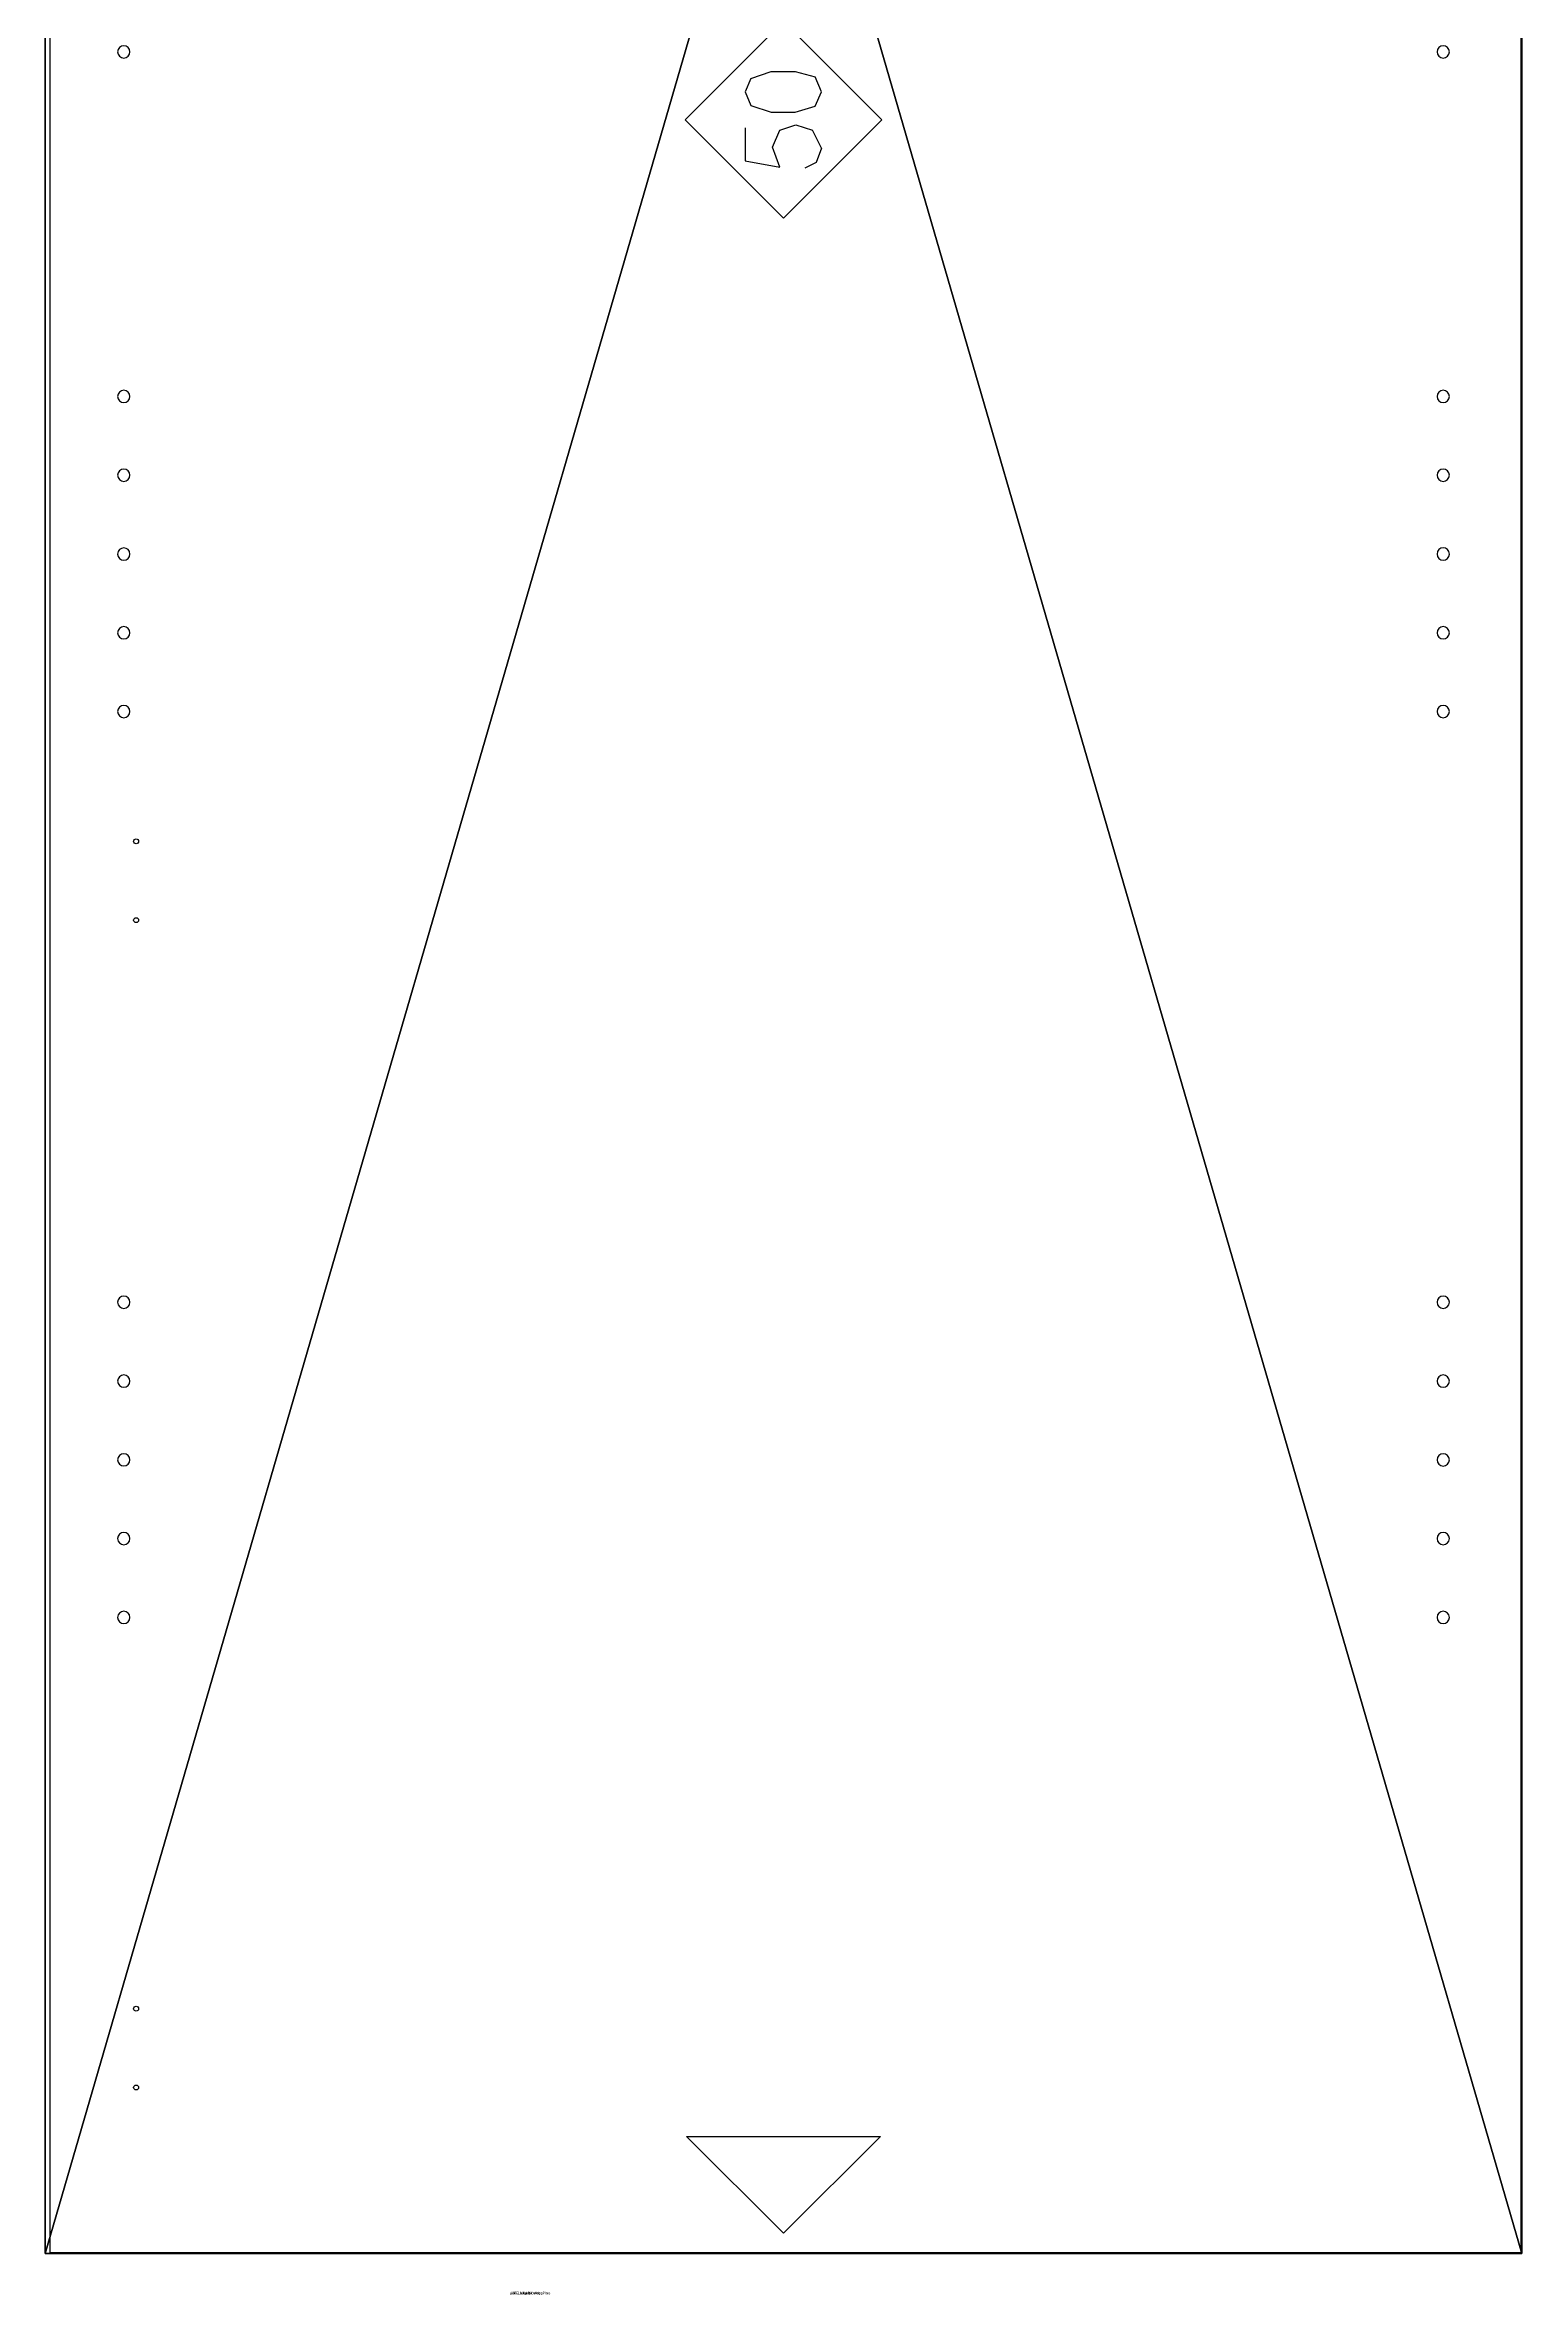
# Model space of a CAD drawing. Header units: millimetres. Extents: x -45532 to 18, y -11338 to 4436.
# Drawn here: x -40224 to -39624, y -17 to 897 of the extents above; entities that cross this region are included whole.
import ezdxf

# ---------------------------------------------------------------- set-up
doc = ezdxf.new("R2010")
doc.units = ezdxf.units.MM
doc.header["$LTSCALE"] = 25.4
doc.layers.get('0').update_dxf_attribs({"true_color": 0xffffff})
for name, color, linetype, true_color in [('ABF_cuttingLines', 134, 'Continuous', 0x009987), ('ABF_D5.0_DEPTH8', 252, 'Continuous', 0x777799), ('ABF_edgeBanding', 252, 'Continuous', 0x777799), ('ABF_Label', 190, 'Continuous', 0x9900ff), ('DEPTH3.0-ARTICLE46331', 134, 'Continuous', 0x009987)]:
    doc.layers.add(name, color=color, linetype=linetype, true_color=true_color)

# ---------------------------------------------------------------- blocks, each defined once
blk = doc.blocks.new('Group180#1')
blk = doc.blocks.new('Group182#1')
blk = doc.blocks.new('Group184#1')
blk = doc.blocks.new('Group186#1')
at = {"layer": 'DEPTH3.0-ARTICLE46331', "color": 0}
for centre in [(-37, 16), (-37, -16)]:
    blk.add_circle(centre, 1, dxfattribs=at)
blk = doc.blocks.new('Group188#1')
at = {"layer": 'DEPTH3.0-ARTICLE46331', "color": 0}
for centre in [(-37, 16), (-37, -16)]:
    blk.add_circle(centre, 1, dxfattribs=at)
blk = doc.blocks.new('Group#459')
at = {"layer": 'ABF_D5.0_DEPTH8', "color": 0, "extrusion": (1, 1.48988e-08, 2.29886e-14)}
blk.add_circle((2.5, 2.5, 0), 2.5, dxfattribs=at)
blk = doc.blocks.new('Group#633')
at = {"layer": 'ABF_D5.0_DEPTH8', "color": 0, "extrusion": (1, 1.48988e-08, 2.29886e-14)}
blk.add_circle((2.5, 2.5, 0), 2.5, dxfattribs=at)
blk = doc.blocks.new('Group#634')
at = {"layer": 'ABF_D5.0_DEPTH8', "color": 0, "extrusion": (1, 1.48988e-08, 2.29886e-14)}
blk.add_circle((2.5, 2.5, 0), 2.5, dxfattribs=at)
blk = doc.blocks.new('Group#635')
at = {"layer": 'ABF_D5.0_DEPTH8', "color": 0, "extrusion": (1, 1.48988e-08, 2.29886e-14)}
blk.add_circle((2.5, 2.5, 0), 2.5, dxfattribs=at)
blk = doc.blocks.new('Group#636')
at = {"layer": 'ABF_D5.0_DEPTH8', "color": 0, "extrusion": (1, 1.48988e-08, 2.29886e-14)}
blk.add_circle((2.5, 2.5, 0), 2.5, dxfattribs=at)
blk = doc.blocks.new('Group#637')
at = {"layer": 'ABF_D5.0_DEPTH8', "color": 0, "extrusion": (1, 1.48988e-08, 2.29886e-14)}
blk.add_circle((2.5, 2.5, 0), 2.5, dxfattribs=at)
blk = doc.blocks.new('Group#638')
at = {"layer": 'ABF_D5.0_DEPTH8', "color": 0, "extrusion": (1, 1.48988e-08, 2.29886e-14)}
blk.add_circle((2.5, 2.5, 0), 2.5, dxfattribs=at)
blk = doc.blocks.new('Group#639')
at = {"layer": 'ABF_D5.0_DEPTH8', "color": 0, "extrusion": (1, 1.48988e-08, 2.29886e-14)}
blk.add_circle((2.5, 2.5, 0), 2.5, dxfattribs=at)
blk = doc.blocks.new('Group#640')
at = {"layer": 'ABF_D5.0_DEPTH8', "color": 0, "extrusion": (1, 1.48988e-08, 2.29886e-14)}
blk.add_circle((2.5, 2.5, 0), 2.5, dxfattribs=at)
blk = doc.blocks.new('Group#641')
at = {"layer": 'ABF_D5.0_DEPTH8', "color": 0, "extrusion": (1, 1.48988e-08, 2.29886e-14)}
blk.add_circle((2.5, 2.5, 0), 2.5, dxfattribs=at)
blk = doc.blocks.new('Group#643')
at = {"layer": 'ABF_D5.0_DEPTH8', "color": 0, "extrusion": (1, 1.48988e-08, 2.29886e-14)}
blk.add_circle((2.5, 2.5, 0), 2.5, dxfattribs=at)
blk = doc.blocks.new('Group#644')
at = {"layer": 'ABF_D5.0_DEPTH8', "color": 0, "extrusion": (1, 1.48988e-08, 2.29886e-14)}
blk.add_circle((2.5, 2.5, 0), 2.5, dxfattribs=at)
blk = doc.blocks.new('Group#645')
at = {"layer": 'ABF_D5.0_DEPTH8', "color": 0, "extrusion": (1, 1.48988e-08, 2.29886e-14)}
blk.add_circle((2.5, 2.5, 0), 2.5, dxfattribs=at)
blk = doc.blocks.new('Group#646')
at = {"layer": 'ABF_D5.0_DEPTH8', "color": 0, "extrusion": (1, 1.48988e-08, 2.29886e-14)}
blk.add_circle((2.5, 2.5, 0), 2.5, dxfattribs=at)
blk = doc.blocks.new('Group#647')
at = {"layer": 'ABF_D5.0_DEPTH8', "color": 0, "extrusion": (1, 1.48988e-08, 2.29886e-14)}
blk.add_circle((2.5, 2.5, 0), 2.5, dxfattribs=at)
blk = doc.blocks.new('Group#648')
at = {"layer": 'ABF_D5.0_DEPTH8', "color": 0, "extrusion": (1, 1.48988e-08, 2.29886e-14)}
blk.add_circle((2.5, 2.5, 0), 2.5, dxfattribs=at)
blk = doc.blocks.new('Group#649')
at = {"layer": 'ABF_D5.0_DEPTH8', "color": 0, "extrusion": (1, 1.48988e-08, 2.29886e-14)}
blk.add_circle((2.5, 2.5, 0), 2.5, dxfattribs=at)
blk = doc.blocks.new('Group#650')
at = {"layer": 'ABF_D5.0_DEPTH8', "color": 0, "extrusion": (1, 1.48988e-08, 2.29886e-14)}
blk.add_circle((2.5, 2.5, 0), 2.5, dxfattribs=at)
blk = doc.blocks.new('Group#651')
at = {"layer": 'ABF_D5.0_DEPTH8', "color": 0, "extrusion": (1, 1.48988e-08, 2.29886e-14)}
blk.add_circle((2.5, 2.5, 0), 2.5, dxfattribs=at)
blk = doc.blocks.new('Group#652')
at = {"layer": 'ABF_D5.0_DEPTH8', "color": 0, "extrusion": (1, 1.48988e-08, 2.29886e-14)}
blk.add_circle((2.5, 2.5, 0), 2.5, dxfattribs=at)
blk = doc.blocks.new('Group#492')
blk = doc.blocks.new('Group#672')
blk = doc.blocks.new('Group#673')
blk = doc.blocks.new('Group#674')
at = {"layer": 'ABF_D5.0_DEPTH8', "color": 0, "extrusion": (1, 1.48988e-08, 2.29886e-14)}
blk.add_circle((2.5, 2.5, 0), 2.5, dxfattribs=at)
blk = doc.blocks.new('Group#675')
at = {"layer": 'ABF_D5.0_DEPTH8', "color": 0, "extrusion": (1, 1.48988e-08, 2.29886e-14)}
blk.add_circle((2.5, 2.5, 0), 2.5, dxfattribs=at)
blk = doc.blocks.new('Group#676')
blk = doc.blocks.new('Group#709')
blk = doc.blocks.new('Group#710')
blk = doc.blocks.new('Group#711')
blk = doc.blocks.new('Group#712')
blk = doc.blocks.new('Group#713')
blk = doc.blocks.new('Group#714')
blk = doc.blocks.new('Group#715')
blk = doc.blocks.new('Group#716')
blk = doc.blocks.new('Group#717')
blk = doc.blocks.new('Group#718')
blk = doc.blocks.new('Group#720')
blk = doc.blocks.new('Group#721')
blk = doc.blocks.new('Group#722')
blk = doc.blocks.new('Group#723')
blk = doc.blocks.new('Group#724')
blk = doc.blocks.new('Group#725')
blk = doc.blocks.new('Group#726')
blk = doc.blocks.new('Group#727')
blk = doc.blocks.new('Group#728')
blk = doc.blocks.new('Group#729')
blk = doc.blocks.new('Group1201#1')
at = {"layer": 'ABF_Label', "color": 0}
for p, q in [((-115.44, 9.93), (-117.06, 0.96)), ((-106.91, 9.93), (-115.44, 9.93)), ((-101.15, 8.45), (-102.9, 3.17)), ((-97.65, 9.93), (-101.15, 8.45)), ((-94.16, 8.45), (-97.65, 9.93)), ((-94.16, 8.45), (-92.42, 3.17)), ((-117.06, 0.96), (-111.87, 2.85)), ((-111.87, 2.85), (-107.54, 0.96)), ((-107.54, 0.96), (-106.15, -3.18)), ((-102.9, 3.17), (-102.9, -2.97)), ((-92.42, 3.17), (-92.42, -2.97)), ((-115.86, -8.39), (-117.31, -5.53)), ((-106.15, -3.18), (-107.54, -7.48)), ((-102.9, -2.97), (-101.3, -8.15)), ((-92.42, -2.97), (-93.72, -8.14)), ((-112.13, -9.76), (-115.86, -8.39)), ((-112.13, -9.76), (-107.54, -7.48)), ((-101.3, -8.15), (-97.61, -9.76)), ((-97.61, -9.76), (-93.72, -8.14))]:
    blk.add_line(p, q, dxfattribs=at)
blk.add_polyline3d([(-79.46, 0, 0), (-104.86, -25.4, 0), (-130.26, 0, 0), (-104.86, 25.4, 0), (-79.46, 0, 0)], close=True, dxfattribs=at)
blk = doc.blocks.new('Group1834#1')
at = {"layer": 'ABF_cuttingLines', "color": 0}
blk.add_polyline3d([(-186.88, 2080.1, 0), (-186.88, 16.9, 0), (410.72, 16.9, 0), (410.72, 2080.1, 0), (-186.88, 2080.1, 0)], close=True, dxfattribs=at)
blk = doc.blocks.new('Group1835#1')
at = {"layer": 'ABF_edgeBanding', "color": 0}
blk.add_polyline3d([(111.12, 24.77, 0), (71.78, 64.11, 0), (150.47, 64.11, 0), (111.12, 24.77, 0)], close=True, dxfattribs=at)
blk = doc.blocks.new('___#56')
at = {"color": 0}
for p, q in [((-188.88, 2080.5), (-188.88, 16.5)), ((-188.88, 2080.5, 18), (-188.88, 16.5, 18)), ((-188.88, 2080.5), (-188.88, 16.5)), ((-188.88, 2080.5, 18), (-188.88, 16.5, 18)), ((411.12, 16.5), (411.12, 2080.5)), ((411.12, 16.5, 18), (411.12, 2080.5, 18)), ((411.12, 16.5), (411.12, 2080.5)), ((411.12, 16.5, 18), (411.12, 2080.5, 18)), ((-188.88, 16.5), (411.12, 16.5)), ((-188.88, 16.5, 18), (411.12, 16.5, 18)), ((-188.88, 16.5), (-188.88, 16.5, 18)), ((-188.88, 16.5), (411.12, 16.5)), ((-188.88, 16.5, 18), (411.12, 16.5, 18)), ((-188.88, 16.5), (-188.88, 16.5, 18)), ((411.12, 16.5), (411.12, 16.5, 18)), ((411.12, 16.5), (411.12, 16.5, 18))]:
    blk.add_line(p, q, dxfattribs=at)
ref = blk.add_blockref('Group180#1', (-188.88, 1997, 18), dxfattribs=dict(at, rotation=180))
ref.add_attrib('Skp_GroupInstanceName', '_ABF_hingeMountingPlate', (0, 0), dxfattribs={"height": 1})
at = {"color": 0, "extrusion": (-0.009842, 0.999952, 9.26182e-13)}
ref = blk.add_blockref('Group#714', (136.9, 18, 1773.96), dxfattribs=dict(at, rotation=269.9999991284582))
ref.add_attrib('Skp_GroupInstanceName', 'ABF_Hole', (0, 0), dxfattribs={"height": 1})
ref = blk.add_blockref('Group#713', (-399.07, 18, 1768.68), dxfattribs=dict(at, rotation=269.9999991284582))
ref.add_attrib('Skp_GroupInstanceName', 'ABF_Hole', (0, 0), dxfattribs={"height": 1})
ref = blk.add_blockref('Group#711', (137.22, 18, 1741.96), dxfattribs=dict(at, rotation=269.9999991284582))
ref.add_attrib('Skp_GroupInstanceName', 'ABF_Hole', (0, 0), dxfattribs={"height": 1})
ref = blk.add_blockref('Group#712', (-398.76, 18, 1736.68), dxfattribs=dict(at, rotation=269.9999991284582))
ref.add_attrib('Skp_GroupInstanceName', 'ABF_Hole', (0, 0), dxfattribs={"height": 1})
ref = blk.add_blockref('Group#709', (137.53, 18, 1709.96), dxfattribs=dict(at, rotation=269.9999991284582))
ref.add_attrib('Skp_GroupInstanceName', 'ABF_Hole', (0, 0), dxfattribs={"height": 1})
ref = blk.add_blockref('Group#710', (-398.44, 18, 1704.69), dxfattribs=dict(at, rotation=269.9999991284582))
ref.add_attrib('Skp_GroupInstanceName', 'ABF_Hole', (0, 0), dxfattribs={"height": 1})
ref = blk.add_blockref('Group#715', (137.85, 18, 1677.96), dxfattribs=dict(at, rotation=269.9999991284582))
ref.add_attrib('Skp_GroupInstanceName', 'ABF_Hole', (0, 0), dxfattribs={"height": 1})
ref = blk.add_blockref('Group#718', (-398.13, 18, 1672.69), dxfattribs=dict(at, rotation=269.9999991284582))
ref.add_attrib('Skp_GroupInstanceName', 'ABF_Hole', (0, 0), dxfattribs={"height": 1})
ref = blk.add_blockref('Group#716', (138.16, 18, 1645.96), dxfattribs=dict(at, rotation=269.9999991284582))
ref.add_attrib('Skp_GroupInstanceName', 'ABF_Hole', (0, 0), dxfattribs={"height": 1})
ref = blk.add_blockref('Group#717', (-397.81, 18, 1640.69), dxfattribs=dict(at, rotation=269.9999991284582))
ref.add_attrib('Skp_GroupInstanceName', 'ABF_Hole', (0, 0), dxfattribs={"height": 1})
at = {"color": 0}
ref = blk.add_blockref('Group182#1', (-188.88, 1522.75, 18), dxfattribs=dict(at, rotation=180))
ref.add_attrib('Skp_GroupInstanceName', '_ABF_hingeMountingPlate', (0, 0), dxfattribs={"height": 1})
at = {"color": 0, "extrusion": (-0.009842, 0.999952, 9.26182e-13)}
ref = blk.add_blockref('Group#725', (140.52, 18, 1405.98), dxfattribs=dict(at, rotation=269.9999991284582))
ref.add_attrib('Skp_GroupInstanceName', 'ABF_Hole', (0, 0), dxfattribs={"height": 1})
ref = blk.add_blockref('Group#724', (-395.45, 18, 1400.7), dxfattribs=dict(at, rotation=269.9999991284582))
ref.add_attrib('Skp_GroupInstanceName', 'ABF_Hole', (0, 0), dxfattribs={"height": 1})
ref = blk.add_blockref('Group#722', (140.84, 18, 1373.98), dxfattribs=dict(at, rotation=269.9999991284582))
ref.add_attrib('Skp_GroupInstanceName', 'ABF_Hole', (0, 0), dxfattribs={"height": 1})
ref = blk.add_blockref('Group#723', (-395.13, 18, 1368.7), dxfattribs=dict(at, rotation=269.9999991284582))
ref.add_attrib('Skp_GroupInstanceName', 'ABF_Hole', (0, 0), dxfattribs={"height": 1})
ref = blk.add_blockref('Group#720', (141.15, 18, 1341.98), dxfattribs=dict(at, rotation=269.9999991284582))
ref.add_attrib('Skp_GroupInstanceName', 'ABF_Hole', (0, 0), dxfattribs={"height": 1})
ref = blk.add_blockref('Group#721', (-394.82, 18, 1336.7), dxfattribs=dict(at, rotation=269.9999991284582))
ref.add_attrib('Skp_GroupInstanceName', 'ABF_Hole', (0, 0), dxfattribs={"height": 1})
ref = blk.add_blockref('Group#726', (141.47, 18, 1309.98), dxfattribs=dict(at, rotation=269.9999991284582))
ref.add_attrib('Skp_GroupInstanceName', 'ABF_Hole', (0, 0), dxfattribs={"height": 1})
ref = blk.add_blockref('Group#729', (-394.5, 18, 1304.71), dxfattribs=dict(at, rotation=269.9999991284582))
ref.add_attrib('Skp_GroupInstanceName', 'ABF_Hole', (0, 0), dxfattribs={"height": 1})
ref = blk.add_blockref('Group#727', (141.78, 18, 1277.98), dxfattribs=dict(at, rotation=269.9999991284582))
ref.add_attrib('Skp_GroupInstanceName', 'ABF_Hole', (0, 0), dxfattribs={"height": 1})
ref = blk.add_blockref('Group#728', (-394.19, 18, 1272.71), dxfattribs=dict(at, rotation=269.9999991284582))
ref.add_attrib('Skp_GroupInstanceName', 'ABF_Hole', (0, 0), dxfattribs={"height": 1})
at = {"color": 0}
ref = blk.add_blockref('Group184#1', (-188.88, 1048.5, 18), dxfattribs=dict(at, rotation=180))
ref.add_attrib('Skp_GroupInstanceName', '_ABF_hingeMountingPlate', (0, 0), dxfattribs={"height": 1})
at = {"color": 0, "extrusion": (-0.009842, 0.999952, 9.26182e-13)}
ref = blk.add_blockref('Group#492', (144.78, 18, 973.99), dxfattribs=dict(at, rotation=269.9999991284582))
ref.add_attrib('Skp_GroupInstanceName', 'ABF_Hole', (0, 0), dxfattribs={"height": 1})
ref = blk.add_blockref('Group#672', (-391.2, 18, 968.71), dxfattribs=dict(at, rotation=269.9999991284582))
ref.add_attrib('Skp_GroupInstanceName', 'ABF_Hole', (0, 0), dxfattribs={"height": 1})
ref = blk.add_blockref('Group#673', (145.09, 18, 941.99), dxfattribs=dict(at, rotation=269.9999991284582))
ref.add_attrib('Skp_GroupInstanceName', 'ABF_Hole', (0, 0), dxfattribs={"height": 1})
ref = blk.add_blockref('Group#676', (-390.88, 18, 936.71), dxfattribs=dict(at, rotation=269.9999991284582))
ref.add_attrib('Skp_GroupInstanceName', 'ABF_Hole', (0, 0), dxfattribs={"height": 1})
ref = blk.add_blockref('Group#674', (145.41, 18, 909.99), dxfattribs=dict(at, rotation=269.9999991284582))
ref.add_attrib('Skp_GroupInstanceName', 'ABF_Hole', (0, 0), dxfattribs={"height": 1})
ref = blk.add_blockref('Group#675', (-390.57, 18, 904.72), dxfattribs=dict(at, rotation=269.9999991284582))
ref.add_attrib('Skp_GroupInstanceName', 'ABF_Hole', (0, 0), dxfattribs={"height": 1})
ref = blk.add_blockref('Group#637', (146.78, 18, 770), dxfattribs=dict(at, rotation=269.9999991284582))
ref.add_attrib('Skp_GroupInstanceName', 'ABF_Hole', (0, 0), dxfattribs={"height": 1})
ref = blk.add_blockref('Group#636', (-389.19, 18, 764.72), dxfattribs=dict(at, rotation=269.9999991284582))
ref.add_attrib('Skp_GroupInstanceName', 'ABF_Hole', (0, 0), dxfattribs={"height": 1})
ref = blk.add_blockref('Group#634', (147.1, 18, 738), dxfattribs=dict(at, rotation=269.9999991284582))
ref.add_attrib('Skp_GroupInstanceName', 'ABF_Hole', (0, 0), dxfattribs={"height": 1})
ref = blk.add_blockref('Group#635', (-388.87, 18, 732.72), dxfattribs=dict(at, rotation=269.9999991284582))
ref.add_attrib('Skp_GroupInstanceName', 'ABF_Hole', (0, 0), dxfattribs={"height": 1})
ref = blk.add_blockref('Group#459', (147.41, 18, 706), dxfattribs=dict(at, rotation=269.9999991284582))
ref.add_attrib('Skp_GroupInstanceName', 'ABF_Hole', (0, 0), dxfattribs={"height": 1})
ref = blk.add_blockref('Group#633', (-388.56, 18, 700.73), dxfattribs=dict(at, rotation=269.9999991284582))
ref.add_attrib('Skp_GroupInstanceName', 'ABF_Hole', (0, 0), dxfattribs={"height": 1})
ref = blk.add_blockref('Group#638', (147.73, 18, 674), dxfattribs=dict(at, rotation=269.9999991284582))
ref.add_attrib('Skp_GroupInstanceName', 'ABF_Hole', (0, 0), dxfattribs={"height": 1})
ref = blk.add_blockref('Group#641', (-388.25, 18, 668.73), dxfattribs=dict(at, rotation=269.9999991284582))
ref.add_attrib('Skp_GroupInstanceName', 'ABF_Hole', (0, 0), dxfattribs={"height": 1})
ref = blk.add_blockref('Group#639', (148.04, 18, 642), dxfattribs=dict(at, rotation=269.9999991284582))
ref.add_attrib('Skp_GroupInstanceName', 'ABF_Hole', (0, 0), dxfattribs={"height": 1})
ref = blk.add_blockref('Group#640', (-387.93, 18, 636.73), dxfattribs=dict(at, rotation=269.9999991284582))
ref.add_attrib('Skp_GroupInstanceName', 'ABF_Hole', (0, 0), dxfattribs={"height": 1})
at = {"color": 0}
ref = blk.add_blockref('Group186#1', (-188.88, 574.25, 18), dxfattribs=dict(at, rotation=180))
ref.add_attrib('Skp_GroupInstanceName', '_ABF_hingeMountingPlate', (0, 0), dxfattribs={"height": 1})
at = {"color": 0, "extrusion": (-0.009842, 0.999952, 9.26182e-13)}
ref = blk.add_blockref('Group#648', (150.41, 18, 402.02), dxfattribs=dict(at, rotation=269.9999991284582))
ref.add_attrib('Skp_GroupInstanceName', 'ABF_Hole', (0, 0), dxfattribs={"height": 1})
ref = blk.add_blockref('Group#647', (-385.57, 18, 396.74), dxfattribs=dict(at, rotation=269.9999991284582))
ref.add_attrib('Skp_GroupInstanceName', 'ABF_Hole', (0, 0), dxfattribs={"height": 1})
ref = blk.add_blockref('Group#645', (150.72, 18, 370.02), dxfattribs=dict(at, rotation=269.9999991284582))
ref.add_attrib('Skp_GroupInstanceName', 'ABF_Hole', (0, 0), dxfattribs={"height": 1})
ref = blk.add_blockref('Group#646', (-385.25, 18, 364.74), dxfattribs=dict(at, rotation=269.9999991284582))
ref.add_attrib('Skp_GroupInstanceName', 'ABF_Hole', (0, 0), dxfattribs={"height": 1})
ref = blk.add_blockref('Group#643', (151.04, 18, 338.02), dxfattribs=dict(at, rotation=269.9999991284582))
ref.add_attrib('Skp_GroupInstanceName', 'ABF_Hole', (0, 0), dxfattribs={"height": 1})
ref = blk.add_blockref('Group#644', (-384.94, 18, 332.74), dxfattribs=dict(at, rotation=269.9999991284582))
ref.add_attrib('Skp_GroupInstanceName', 'ABF_Hole', (0, 0), dxfattribs={"height": 1})
ref = blk.add_blockref('Group#649', (151.35, 18, 306.02), dxfattribs=dict(at, rotation=269.9999991284582))
ref.add_attrib('Skp_GroupInstanceName', 'ABF_Hole', (0, 0), dxfattribs={"height": 1})
ref = blk.add_blockref('Group#652', (-384.62, 18, 300.74), dxfattribs=dict(at, rotation=269.9999991284582))
ref.add_attrib('Skp_GroupInstanceName', 'ABF_Hole', (0, 0), dxfattribs={"height": 1})
ref = blk.add_blockref('Group#650', (151.67, 18, 274.02), dxfattribs=dict(at, rotation=269.9999991284582))
ref.add_attrib('Skp_GroupInstanceName', 'ABF_Hole', (0, 0), dxfattribs={"height": 1})
ref = blk.add_blockref('Group#651', (-384.31, 18, 268.75), dxfattribs=dict(at, rotation=269.9999991284582))
ref.add_attrib('Skp_GroupInstanceName', 'ABF_Hole', (0, 0), dxfattribs={"height": 1})
at = {"color": 0}
ref = blk.add_blockref('Group188#1', (-188.88, 100, 18), dxfattribs=dict(at, rotation=180))
ref.add_attrib('Skp_GroupInstanceName', '_ABF_hingeMountingPlate', (0, 0), dxfattribs={"height": 1})
at = {"layer": 'ABF_cuttingLines', "color": 0}
ref = blk.add_blockref('Group1834#1', (0, 0, 18), dxfattribs=at)
ref.add_attrib('Skp_GroupInstanceName', '_ABF_cuttingLines', (0, 0), dxfattribs={"layer": '0', "height": 1})
at = {"layer": 'ABF_edgeBanding', "color": 0}
ref = blk.add_blockref('Group1835#1', (0, 0, 18), dxfattribs=at)
ref.add_attrib('Skp_GroupInstanceName', '_ABF_edgeBanding', (0, 0), dxfattribs={"layer": '0', "height": 1})
at = {"layer": 'ABF_Label', "color": 0}
ref = blk.add_blockref('Group1201#1', (111.12, 1048.5, 18), dxfattribs=dict(at, xscale=1.574803149606299, yscale=1.574803149606299, rotation=90))
ref.add_attrib('Skp_GroupInstanceName', '_ABF_Label', (0, 0), dxfattribs={"layer": '0', "height": 1})
at = {"color": 0}
mesh = blk.add_polyface(dxfattribs=at)
corners = [(411.12, 2080.5), (-188.88, 16.5), (-188.88, 2080.5), (411.12, 16.5)]
mesh.append_faces([[corners[k] for k in face] for face in [(0, 1, 2), (1, 0, 3)]], dxfattribs={"vtx0": -1, "color": 0})
at = {"color": 7, "true_color": 0xffffff}
mesh = blk.add_polyface(dxfattribs=at)
corners = [(411.12, 16.5, 18), (-188.88, 2080.5, 18), (-188.88, 16.5, 18), (411.12, 2080.5, 18)]
mesh.append_faces([[corners[k] for k in face] for face in [(0, 1, 2), (1, 0, 3)]], dxfattribs={"vtx0": -1, "color": 7})
at = {"color": 0}
mesh = blk.add_polyface(dxfattribs=at)
corners = [(-188.88, 16.5, 18), (-188.88, 2080.5), (-188.88, 16.5), (-188.88, 2080.5, 18)]
mesh.append_faces([[corners[k] for k in face] for face in [(0, 1, 2), (1, 0, 3)]], dxfattribs={"vtx0": -1, "color": 0})
mesh = blk.add_polyface(dxfattribs=at)
corners = [(411.12, 2080.5), (411.12, 16.5, 18), (411.12, 16.5), (411.12, 2080.5, 18)]
mesh.append_faces([[corners[k] for k in face] for face in [(0, 1, 2), (1, 0, 3)]], dxfattribs={"vtx0": -1, "color": 0})
mesh = blk.add_polyface(dxfattribs=at)
corners = [(411.12, 16.5, 18), (-188.88, 16.5), (411.12, 16.5), (-188.88, 16.5, 18)]
mesh.append_faces([[corners[k] for k in face] for face in [(0, 1, 2), (1, 0, 3)]], dxfattribs={"vtx0": -1, "color": 0})
blk = doc.blocks.new('_48501___EGGER_W_1000_ST9___2800207018__THICKNESS_18')
at = {"color": 0}
blk.add_blockref('___#56', (-40035.12, -16.5), dxfattribs=at)

msp = doc.modelspace()

# ---------------------------------------------------------------- block references
at = {"color": 0}
msp.add_blockref('_48501___EGGER_W_1000_ST9___2800207018__THICKNESS_18', (0, 0), dxfattribs=at)

doc.saveas('drawing.dxf')
